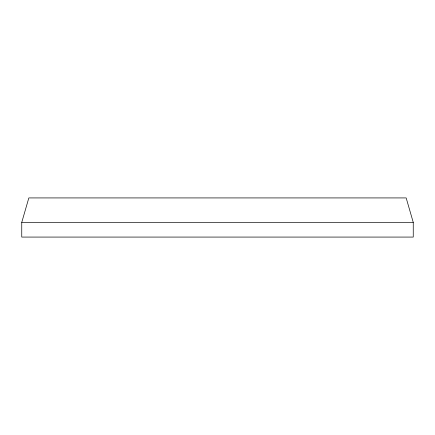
<?xml version="1.0" encoding="UTF-8"?>
<svg xmlns="http://www.w3.org/2000/svg" width="435" height="435" viewBox="0 0 435 435"><rect width="100%" height="100%" fill="white"/><g stroke="black" fill="none" stroke-linecap="round" stroke-linejoin="round"><path stroke-width="0.65" d="M21.75 222.394L28.835 197.925L406.165 197.925L413.25 222.394L413.25 237.075L21.75 237.075L21.75 222.394L413.25 222.394"/></g></svg>
